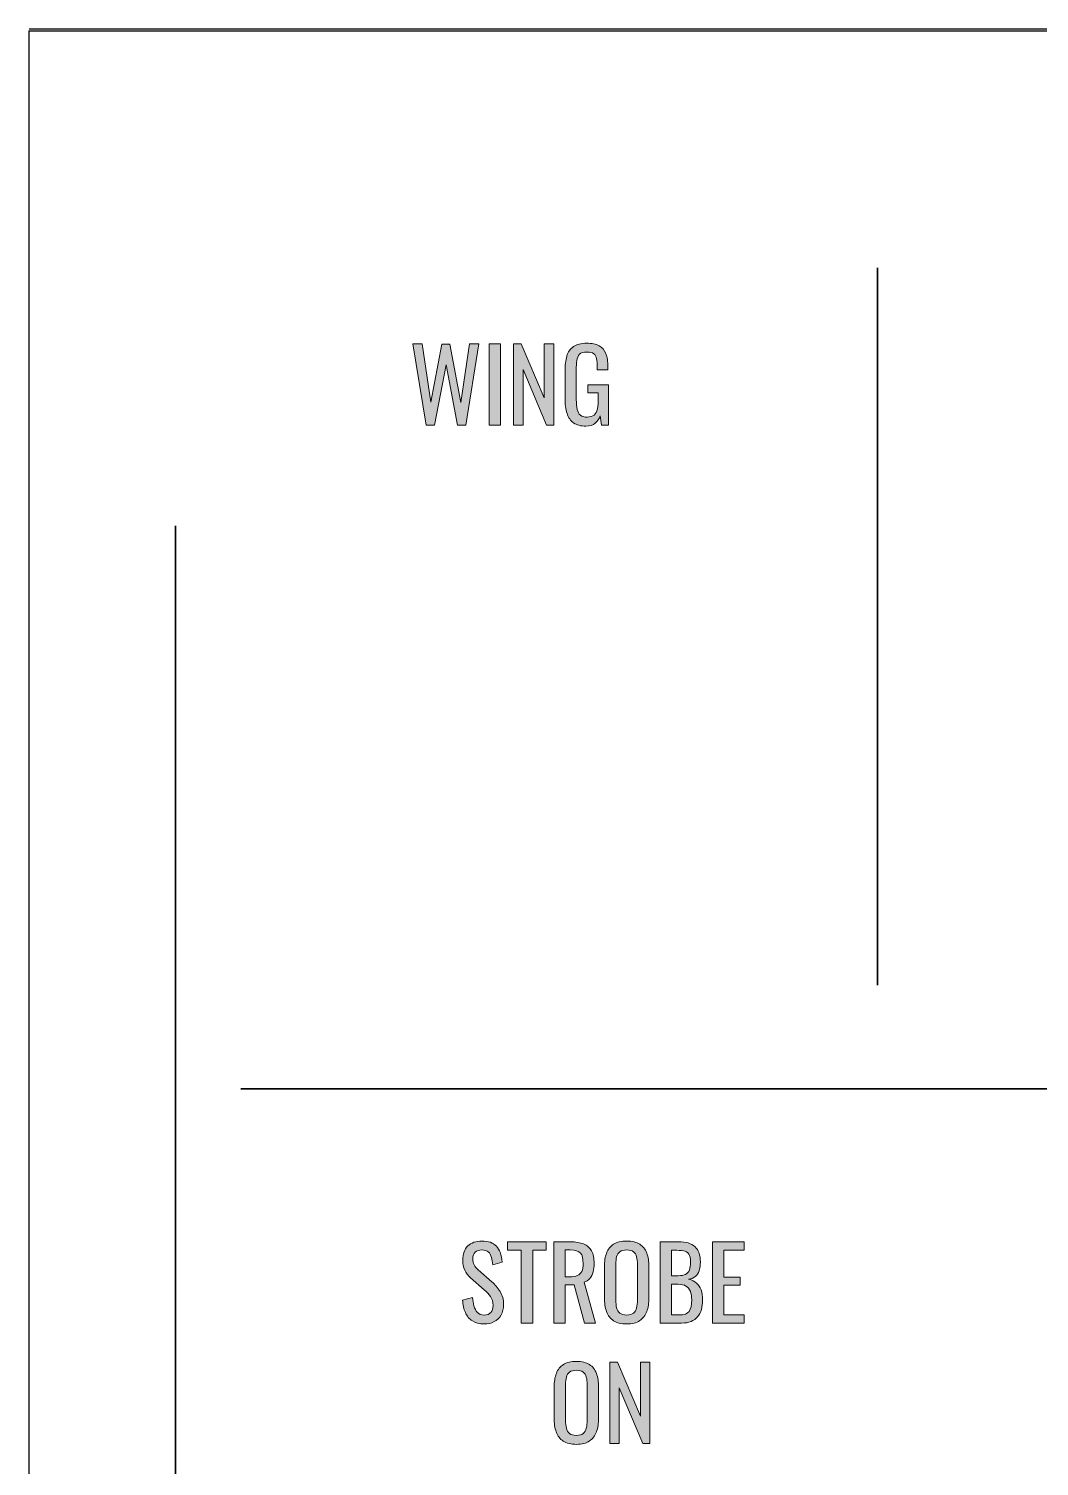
# Model space of a CAD drawing. Header units: inches. Extents: x 0 to 612, y 267 to 525.
# Drawn here: x 0.1 to 90.8, y 396 to 525 of the extents above; entities that cross this region are included whole.
import ezdxf

# ---------------------------------------------------------------- set-up
doc = ezdxf.new("R2010")
doc.units = ezdxf.units.IN
doc.header["$MEASUREMENT"] = 0
for name, color, linetype in [('LINES', 7, 'Continuous'), ('Luzes_Furos v34_0', 7, 'Continuous'), ('Luzes_Furos v34_Sketch13', 7, 'Continuous'), ('Luzes_Furos v34_Sketch3', 7, 'Continuous'), ('TEXT', 7, 'Continuous')]:
    doc.layers.add(name, color=color, linetype=linetype)

# ---------------------------------------------------------------- blocks, each defined once
blk = doc.blocks.new('block 11')
at = {"layer": 'Luzes_Furos v34_0', "color": 7, "lineweight": 25}
blk.add_lwpolyline([(0.12, 524.85), (611.85, 524.85)], dxfattribs=at)
blk = doc.blocks.new('block 21')
at = {"layer": 'Luzes_Furos v34_0', "color": 7, "lineweight": 25}
blk.add_lwpolyline([(0.12, 524.85), (0.12, 266.98)], dxfattribs=at)
blk = doc.blocks.new('block 82')
at = {"layer": 'Luzes_Furos v34_Sketch3', "color": 7, "lineweight": 25}
blk.add_lwpolyline([(0.12, 524.85), (611.85, 524.85)], dxfattribs=at)
blk = doc.blocks.new('block 84')
at = {"layer": 'Luzes_Furos v34_Sketch3', "color": 7, "lineweight": 25}
blk.add_lwpolyline([(0.12, 524.85), (0.12, 266.98)], dxfattribs=at)
blk = doc.blocks.new('block 89')
at = {"layer": 'Luzes_Furos v34_Sketch3', "color": 7, "lineweight": 25}
blk.add_lwpolyline([(0.12, 524.85), (0.12, 266.98)], dxfattribs=at)
blk = doc.blocks.new('block 99')
at = {"layer": 'Luzes_Furos v34_Sketch13', "color": 7, "lineweight": 25}
blk.add_lwpolyline([(0.15, 525.02), (611.88, 525.02)], dxfattribs=at)
blk = doc.blocks.new('block 103')
at = {"layer": 'TEXT'}
h = blk.add_hatch(color=7, dxfattribs=at)
h.dxf.hatch_style = 2
h.paths.add_polyline_path([(35.75, 489.45), (34.56, 496.74), (35.41, 496.74), (36.19, 491.5), (37.17, 496.71), (37.89, 496.71), (38.88, 491.48), (39.65, 496.74), (40.48, 496.74), (39.31, 489.45), (38.57, 489.45), (37.55, 494.85), (36.52, 489.45)])
h = blk.add_hatch(color=7, dxfattribs=at)
h.dxf.hatch_style = 2
h.paths.add_polyline_path([(41.42, 489.45), (41.42, 496.74), (42.42, 496.74), (42.42, 489.45)])
h = blk.add_hatch(color=7, dxfattribs=at)
h.dxf.hatch_style = 2
h.paths.add_polyline_path([(43.6, 489.45), (43.6, 496.74), (44.29, 496.74), (46.36, 491.9), (46.36, 496.74), (47.21, 496.74), (47.21, 489.45), (46.56, 489.45), (44.46, 494.43), (44.46, 489.45)])
h = blk.add_hatch(color=7, dxfattribs=at)
h.dxf.hatch_style = 2
edge = h.paths.add_edge_path()
edge.add_spline(control_points=[(50.09, 489.36), (49.63, 489.36), (49.27, 489.46), (48.99, 489.65), (48.72, 489.85), (48.52, 490.13), (48.4, 490.5), (48.28, 490.88), (48.22, 491.32), (48.22, 491.85), (48.22, 491.85), (48.22, 494.28), (48.22, 494.28), (48.22, 494.82), (48.27, 495.27), (48.38, 495.65), (48.49, 496.02), (48.69, 496.31), (48.98, 496.51), (49.26, 496.71), (49.66, 496.8), (50.17, 496.8), (50.62, 496.8), (50.99, 496.73), (51.27, 496.57), (51.55, 496.42), (51.75, 496.19), (51.88, 495.87), (52, 495.56), (52.07, 495.16), (52.07, 494.68), (52.07, 494.68), (52.07, 494.41), (52.07, 494.41), (52.07, 494.41), (51.11, 494.41), (51.11, 494.41), (51.11, 494.41), (51.11, 494.64), (51.11, 494.64), (51.11, 494.95), (51.09, 495.21), (51.05, 495.41), (51.01, 495.61), (50.92, 495.76), (50.79, 495.86), (50.67, 495.96), (50.46, 496.01), (50.19, 496.01), (49.89, 496.01), (49.67, 495.94), (49.53, 495.81), (49.4, 495.67), (49.31, 495.48), (49.28, 495.24), (49.25, 495.01), (49.23, 494.74), (49.23, 494.44), (49.23, 494.44), (49.23, 491.74), (49.23, 491.74), (49.23, 491.39), (49.26, 491.1), (49.31, 490.86), (49.36, 490.63), (49.46, 490.46), (49.6, 490.34), (49.75, 490.23), (49.95, 490.17), (50.21, 490.17), (50.48, 490.17), (50.68, 490.23), (50.83, 490.36), (50.97, 490.49), (51.07, 490.67), (51.12, 490.92), (51.18, 491.16), (51.2, 491.47), (51.2, 491.84), (51.2, 491.84), (51.2, 492.34), (51.2, 492.34), (51.2, 492.34), (50.28, 492.34), (50.28, 492.34), (50.28, 492.34), (50.28, 493.06), (50.28, 493.06), (50.28, 493.06), (52.12, 493.06), (52.12, 493.06), (52.12, 493.06), (52.12, 489.45), (52.12, 489.45), (52.12, 489.45), (51.48, 489.45), (51.48, 489.45), (51.48, 489.45), (51.38, 490.29), (51.38, 490.29), (51.29, 490.02), (51.14, 489.8), (50.93, 489.62), (50.73, 489.45), (50.45, 489.36), (50.09, 489.36)], knot_values=[0, 0, 0, 0, 1, 1, 1, 2, 2, 2, 3, 3, 3, 4, 4, 4, 5, 5, 5, 6, 6, 6, 7, 7, 7, 8, 8, 8, 9, 9, 9, 10, 10, 10, 11, 11, 11, 12, 12, 12, 13, 13, 13, 14, 14, 14, 15, 15, 15, 16, 16, 16, 17, 17, 17, 18, 18, 18, 19, 19, 19, 20, 20, 20, 21, 21, 21, 22, 22, 22, 23, 23, 23, 24, 24, 24, 25, 25, 25, 26, 26, 26, 27, 27, 27, 28, 28, 28, 29, 29, 29, 30, 30, 30, 31, 31, 31, 32, 32, 32, 33, 33, 33, 34, 34, 34, 35, 35, 35, 35], degree=3, periodic=0)
at = {"layer": 'TEXT', "lineweight": 0}
for points in [[(35.75, 489.45), (34.56, 496.74), (35.41, 496.74), (36.19, 491.5), (37.17, 496.71), (37.89, 496.71), (38.88, 491.48), (39.65, 496.74), (40.48, 496.74), (39.31, 489.45), (38.57, 489.45), (37.55, 494.85), (36.52, 489.45), (35.75, 489.45)], [(41.42, 489.45), (41.42, 496.74), (42.42, 496.74), (42.42, 489.45), (41.42, 489.45)], [(43.6, 489.45), (43.6, 496.74), (44.29, 496.74), (46.36, 491.9), (46.36, 496.74), (47.21, 496.74), (47.21, 489.45), (46.56, 489.45), (44.46, 494.43), (44.46, 489.45), (43.6, 489.45)]]:
    blk.add_lwpolyline(points, dxfattribs=at)
blk.add_open_spline([(50.09, 489.36), (49.63, 489.36), (49.27, 489.46), (48.99, 489.65), (48.72, 489.85), (48.52, 490.13), (48.4, 490.5), (48.28, 490.88), (48.22, 491.32), (48.22, 491.85), (48.22, 491.85), (48.22, 494.28), (48.22, 494.28), (48.22, 494.82), (48.27, 495.27), (48.38, 495.65), (48.49, 496.02), (48.69, 496.31), (48.98, 496.51), (49.26, 496.71), (49.66, 496.8), (50.17, 496.8), (50.62, 496.8), (50.99, 496.73), (51.27, 496.57), (51.55, 496.42), (51.75, 496.19), (51.88, 495.87), (52, 495.56), (52.07, 495.16), (52.07, 494.68), (52.07, 494.68), (52.07, 494.41), (52.07, 494.41), (52.07, 494.41), (51.11, 494.41), (51.11, 494.41), (51.11, 494.41), (51.11, 494.64), (51.11, 494.64), (51.11, 494.95), (51.09, 495.21), (51.05, 495.41), (51.01, 495.61), (50.92, 495.76), (50.79, 495.86), (50.67, 495.96), (50.46, 496.01), (50.19, 496.01), (49.89, 496.01), (49.67, 495.94), (49.53, 495.81), (49.4, 495.67), (49.31, 495.48), (49.28, 495.24), (49.25, 495.01), (49.23, 494.74), (49.23, 494.44), (49.23, 494.44), (49.23, 491.74), (49.23, 491.74), (49.23, 491.39), (49.26, 491.1), (49.31, 490.86), (49.36, 490.63), (49.46, 490.46), (49.6, 490.34), (49.75, 490.23), (49.95, 490.17), (50.21, 490.17), (50.48, 490.17), (50.68, 490.23), (50.83, 490.36), (50.97, 490.49), (51.07, 490.67), (51.12, 490.92), (51.18, 491.16), (51.2, 491.47), (51.2, 491.84), (51.2, 491.84), (51.2, 492.34), (51.2, 492.34), (51.2, 492.34), (50.28, 492.34), (50.28, 492.34), (50.28, 492.34), (50.28, 493.06), (50.28, 493.06), (50.28, 493.06), (52.12, 493.06), (52.12, 493.06), (52.12, 493.06), (52.12, 489.45), (52.12, 489.45), (52.12, 489.45), (51.48, 489.45), (51.48, 489.45), (51.48, 489.45), (51.38, 490.29), (51.38, 490.29), (51.29, 490.02), (51.14, 489.8), (50.93, 489.62), (50.73, 489.45), (50.45, 489.36), (50.09, 489.36)], degree=3, knots=[0, 0, 0, 0, 1, 1, 1, 2, 2, 2, 3, 3, 3, 4, 4, 4, 5, 5, 5, 6, 6, 6, 7, 7, 7, 8, 8, 8, 9, 9, 9, 10, 10, 10, 11, 11, 11, 12, 12, 12, 13, 13, 13, 14, 14, 14, 15, 15, 15, 16, 16, 16, 17, 17, 17, 18, 18, 18, 19, 19, 19, 20, 20, 20, 21, 21, 21, 22, 22, 22, 23, 23, 23, 24, 24, 24, 25, 25, 25, 26, 26, 26, 27, 27, 27, 28, 28, 28, 29, 29, 29, 30, 30, 30, 31, 31, 31, 32, 32, 32, 33, 33, 33, 34, 34, 34, 35, 35, 35, 35], dxfattribs=at)
blk = doc.blocks.new('block 105')
at = {"layer": 'TEXT'}
h = blk.add_hatch(color=7, dxfattribs=at)
h.dxf.hatch_style = 2
edge = h.paths.add_edge_path()
edge.add_spline(control_points=[(40.96, 408.79), (40.54, 408.79), (40.19, 408.88), (39.91, 409.06), (39.63, 409.24), (39.42, 409.49), (39.28, 409.81), (39.14, 410.13), (39.05, 410.5), (39.03, 410.92), (39.03, 410.92), (39.93, 411.16), (39.93, 411.16), (39.95, 410.9), (39.99, 410.65), (40.05, 410.41), (40.11, 410.17), (40.22, 409.98), (40.36, 409.82), (40.5, 409.67), (40.7, 409.59), (40.96, 409.59), (41.23, 409.59), (41.43, 409.67), (41.56, 409.81), (41.7, 409.96), (41.76, 410.17), (41.76, 410.45), (41.76, 410.78), (41.69, 411.04), (41.54, 411.25), (41.39, 411.45), (41.2, 411.65), (40.97, 411.85), (40.97, 411.85), (39.75, 412.93), (39.75, 412.93), (39.51, 413.14), (39.33, 413.37), (39.22, 413.62), (39.1, 413.87), (39.05, 414.18), (39.05, 414.54), (39.05, 415.08), (39.2, 415.49), (39.5, 415.79), (39.81, 416.08), (40.23, 416.23), (40.76, 416.23), (41.04, 416.23), (41.3, 416.19), (41.52, 416.12), (41.73, 416.04), (41.92, 415.92), (42.06, 415.77), (42.21, 415.61), (42.33, 415.42), (42.42, 415.18), (42.5, 414.94), (42.56, 414.66), (42.59, 414.35), (42.59, 414.35), (41.73, 414.11), (41.73, 414.11), (41.71, 414.35), (41.67, 414.57), (41.62, 414.77), (41.57, 414.98), (41.47, 415.14), (41.34, 415.26), (41.2, 415.38), (41.01, 415.44), (40.76, 415.44), (40.5, 415.44), (40.31, 415.38), (40.17, 415.24), (40.02, 415.11), (39.95, 414.91), (39.95, 414.64), (39.95, 414.42), (39.99, 414.24), (40.07, 414.09), (40.14, 413.95), (40.26, 413.8), (40.43, 413.65), (40.43, 413.65), (41.66, 412.57), (41.66, 412.57), (41.94, 412.33), (42.18, 412.05), (42.39, 411.71), (42.6, 411.38), (42.71, 410.99), (42.71, 410.53), (42.71, 410.17), (42.63, 409.86), (42.48, 409.6), (42.33, 409.34), (42.13, 409.14), (41.87, 409), (41.61, 408.86), (41.3, 408.79), (40.96, 408.79)], knot_values=[0, 0, 0, 0, 1, 1, 1, 2, 2, 2, 3, 3, 3, 4, 4, 4, 5, 5, 5, 6, 6, 6, 7, 7, 7, 8, 8, 8, 9, 9, 9, 10, 10, 10, 11, 11, 11, 12, 12, 12, 13, 13, 13, 14, 14, 14, 15, 15, 15, 16, 16, 16, 17, 17, 17, 18, 18, 18, 19, 19, 19, 20, 20, 20, 21, 21, 21, 22, 22, 22, 23, 23, 23, 24, 24, 24, 25, 25, 25, 26, 26, 26, 27, 27, 27, 28, 28, 28, 29, 29, 29, 30, 30, 30, 31, 31, 31, 32, 32, 32, 33, 33, 33, 34, 34, 34, 34], degree=3, periodic=0)
h = blk.add_hatch(color=7, dxfattribs=at)
h.dxf.hatch_style = 2
h.paths.add_polyline_path([(44.3, 408.87), (44.3, 415.41), (43.07, 415.41), (43.07, 416.16), (46.52, 416.16), (46.52, 415.41), (45.32, 415.41), (45.32, 408.87)])
h = blk.add_hatch(color=7, dxfattribs=at)
h.dxf.hatch_style = 2
edge = h.paths.add_edge_path()
edge.add_spline(control_points=[(47.22, 408.87), (47.22, 408.87), (47.22, 416.16), (47.22, 416.16), (47.22, 416.16), (48.68, 416.16), (48.68, 416.16), (49.17, 416.16), (49.57, 416.1), (49.89, 415.97), (50.21, 415.84), (50.44, 415.63), (50.6, 415.35), (50.75, 415.06), (50.83, 414.69), (50.83, 414.23), (50.83, 413.95), (50.8, 413.69), (50.74, 413.46), (50.68, 413.23), (50.58, 413.03), (50.45, 412.88), (50.32, 412.72), (50.14, 412.6), (49.93, 412.53), (49.93, 412.53), (50.96, 408.87), (50.96, 408.87), (50.96, 408.87), (49.98, 408.87), (49.98, 408.87), (49.98, 408.87), (49.03, 412.29), (49.03, 412.29), (49.03, 412.29), (48.23, 412.29), (48.23, 412.29), (48.23, 412.29), (48.23, 408.87), (48.23, 408.87), (48.23, 408.87), (47.22, 408.87), (47.22, 408.87)], knot_values=[0, 0, 0, 0, 1, 1, 1, 2, 2, 2, 3, 3, 3, 4, 4, 4, 5, 5, 5, 6, 6, 6, 7, 7, 7, 8, 8, 8, 9, 9, 9, 10, 10, 10, 11, 11, 11, 12, 12, 12, 13, 13, 13, 14, 14, 14, 14], degree=3, periodic=0)
edge = h.paths.add_edge_path()
edge.add_spline(control_points=[(48.23, 413.02), (48.23, 413.02), (48.62, 413.02), (48.62, 413.02), (48.91, 413.02), (49.14, 413.06), (49.32, 413.13), (49.5, 413.2), (49.63, 413.33), (49.72, 413.5), (49.8, 413.67), (49.84, 413.92), (49.84, 414.23), (49.84, 414.66), (49.77, 414.96), (49.61, 415.15), (49.45, 415.34), (49.15, 415.44), (48.68, 415.44), (48.68, 415.44), (48.23, 415.44), (48.23, 415.44), (48.23, 415.44), (48.23, 413.02), (48.23, 413.02)], knot_values=[0, 0, 0, 0, 1, 1, 1, 2, 2, 2, 3, 3, 3, 4, 4, 4, 5, 5, 5, 6, 6, 6, 7, 7, 7, 8, 8, 8, 8], degree=3, periodic=0)
h = blk.add_hatch(color=7, dxfattribs=at)
h.dxf.hatch_style = 2
edge = h.paths.add_edge_path()
edge.add_spline(control_points=[(53.75, 408.79), (53.26, 408.79), (52.87, 408.89), (52.57, 409.08), (52.28, 409.27), (52.07, 409.55), (51.94, 409.9), (51.82, 410.26), (51.75, 410.68), (51.75, 411.16), (51.75, 411.16), (51.75, 413.92), (51.75, 413.92), (51.75, 414.4), (51.82, 414.82), (51.95, 415.16), (52.08, 415.51), (52.29, 415.77), (52.58, 415.95), (52.87, 416.14), (53.26, 416.23), (53.75, 416.23), (54.24, 416.23), (54.63, 416.13), (54.92, 415.95), (55.21, 415.76), (55.42, 415.5), (55.55, 415.16), (55.68, 414.81), (55.74, 414.4), (55.74, 413.92), (55.74, 413.92), (55.74, 411.15), (55.74, 411.15), (55.74, 410.68), (55.68, 410.26), (55.55, 409.91), (55.42, 409.56), (55.21, 409.28), (54.92, 409.09), (54.63, 408.89), (54.24, 408.79), (53.75, 408.79)], knot_values=[0, 0, 0, 0, 1, 1, 1, 2, 2, 2, 3, 3, 3, 4, 4, 4, 5, 5, 5, 6, 6, 6, 7, 7, 7, 8, 8, 8, 9, 9, 9, 10, 10, 10, 11, 11, 11, 12, 12, 12, 13, 13, 13, 14, 14, 14, 14], degree=3, periodic=0)
edge = h.paths.add_edge_path()
edge.add_spline(control_points=[(53.75, 409.59), (54.02, 409.59), (54.22, 409.65), (54.36, 409.76), (54.5, 409.87), (54.59, 410.03), (54.64, 410.23), (54.69, 410.43), (54.71, 410.67), (54.71, 410.94), (54.71, 410.94), (54.71, 414.13), (54.71, 414.13), (54.71, 414.4), (54.69, 414.63), (54.64, 414.83), (54.59, 415.02), (54.5, 415.17), (54.36, 415.28), (54.22, 415.38), (54.02, 415.44), (53.75, 415.44), (53.48, 415.44), (53.28, 415.38), (53.13, 415.28), (52.99, 415.17), (52.9, 415.02), (52.85, 414.83), (52.8, 414.63), (52.78, 414.4), (52.78, 414.13), (52.78, 414.13), (52.78, 410.94), (52.78, 410.94), (52.78, 410.67), (52.8, 410.43), (52.85, 410.23), (52.9, 410.03), (52.99, 409.87), (53.13, 409.76), (53.28, 409.65), (53.48, 409.59), (53.75, 409.59)], knot_values=[0, 0, 0, 0, 1, 1, 1, 2, 2, 2, 3, 3, 3, 4, 4, 4, 5, 5, 5, 6, 6, 6, 7, 7, 7, 8, 8, 8, 9, 9, 9, 10, 10, 10, 11, 11, 11, 12, 12, 12, 13, 13, 13, 14, 14, 14, 14], degree=3, periodic=0)
h = blk.add_hatch(color=7, dxfattribs=at)
h.dxf.hatch_style = 2
edge = h.paths.add_edge_path()
edge.add_spline(control_points=[(56.74, 408.87), (56.74, 408.87), (56.74, 416.16), (56.74, 416.16), (56.74, 416.16), (58.41, 416.16), (58.41, 416.16), (58.74, 416.16), (59.03, 416.13), (59.27, 416.06), (59.52, 415.98), (59.72, 415.87), (59.88, 415.72), (60.04, 415.57), (60.16, 415.38), (60.24, 415.15), (60.32, 414.92), (60.36, 414.65), (60.36, 414.34), (60.36, 414.04), (60.32, 413.78), (60.24, 413.56), (60.17, 413.34), (60.06, 413.17), (59.9, 413.04), (59.75, 412.92), (59.55, 412.83), (59.31, 412.8), (59.61, 412.73), (59.84, 412.62), (60.02, 412.46), (60.2, 412.3), (60.34, 412.1), (60.42, 411.85), (60.51, 411.6), (60.55, 411.3), (60.55, 410.95), (60.55, 410.64), (60.52, 410.36), (60.45, 410.1), (60.38, 409.84), (60.26, 409.62), (60.11, 409.44), (59.96, 409.26), (59.76, 409.12), (59.52, 409.02), (59.29, 408.92), (59.01, 408.87), (58.68, 408.87), (58.68, 408.87), (56.74, 408.87), (56.74, 408.87)], knot_values=[0, 0, 0, 0, 1, 1, 1, 2, 2, 2, 3, 3, 3, 4, 4, 4, 5, 5, 5, 6, 6, 6, 7, 7, 7, 8, 8, 8, 9, 9, 9, 10, 10, 10, 11, 11, 11, 12, 12, 12, 13, 13, 13, 14, 14, 14, 15, 15, 15, 16, 16, 16, 17, 17, 17, 17], degree=3, periodic=0)
edge = h.paths.add_edge_path()
edge.add_spline(control_points=[(57.76, 413.12), (57.76, 413.12), (58.36, 413.12), (58.36, 413.12), (58.65, 413.12), (58.87, 413.16), (59.03, 413.24), (59.2, 413.33), (59.31, 413.46), (59.38, 413.64), (59.44, 413.82), (59.48, 414.05), (59.48, 414.34), (59.48, 414.67), (59.42, 414.92), (59.32, 415.07), (59.22, 415.22), (59.06, 415.31), (58.84, 415.35), (58.63, 415.39), (58.35, 415.41), (58, 415.41), (58, 415.41), (57.76, 415.41), (57.76, 415.41), (57.76, 415.41), (57.76, 413.12), (57.76, 413.12)], knot_values=[0, 0, 0, 0, 1, 1, 1, 2, 2, 2, 3, 3, 3, 4, 4, 4, 5, 5, 5, 6, 6, 6, 7, 7, 7, 8, 8, 8, 9, 9, 9, 9], degree=3, periodic=0)
edge = h.paths.add_edge_path()
edge.add_spline(control_points=[(57.76, 409.6), (57.76, 409.6), (58.44, 409.6), (58.44, 409.6), (58.9, 409.6), (59.2, 409.71), (59.35, 409.92), (59.51, 410.14), (59.58, 410.48), (59.58, 410.95), (59.58, 411.26), (59.54, 411.52), (59.46, 411.72), (59.38, 411.93), (59.25, 412.09), (59.07, 412.19), (58.9, 412.3), (58.66, 412.35), (58.36, 412.35), (58.36, 412.35), (57.76, 412.35), (57.76, 412.35), (57.76, 412.35), (57.76, 409.6), (57.76, 409.6)], knot_values=[0, 0, 0, 0, 1, 1, 1, 2, 2, 2, 3, 3, 3, 4, 4, 4, 5, 5, 5, 6, 6, 6, 7, 7, 7, 8, 8, 8, 8], degree=3, periodic=0)
h = blk.add_hatch(color=7, dxfattribs=at)
h.dxf.hatch_style = 2
h.paths.add_polyline_path([(61.45, 408.87), (61.45, 416.16), (64.28, 416.16), (64.28, 415.41), (62.47, 415.41), (62.47, 413), (63.94, 413), (63.94, 412.28), (62.47, 412.28), (62.47, 409.6), (64.3, 409.6), (64.3, 408.87)])
h = blk.add_hatch(color=7, dxfattribs=at)
h.dxf.hatch_style = 2
edge = h.paths.add_edge_path()
edge.add_spline(control_points=[(49.24, 397.99), (48.75, 397.99), (48.36, 398.09), (48.06, 398.28), (47.77, 398.47), (47.56, 398.75), (47.43, 399.1), (47.31, 399.46), (47.24, 399.88), (47.24, 400.36), (47.24, 400.36), (47.24, 403.12), (47.24, 403.12), (47.24, 403.6), (47.31, 404.02), (47.44, 404.36), (47.57, 404.71), (47.78, 404.97), (48.07, 405.15), (48.36, 405.34), (48.75, 405.43), (49.24, 405.43), (49.73, 405.43), (50.12, 405.33), (50.41, 405.15), (50.7, 404.96), (50.91, 404.7), (51.04, 404.36), (51.17, 404.01), (51.23, 403.6), (51.23, 403.12), (51.23, 403.12), (51.23, 400.35), (51.23, 400.35), (51.23, 399.88), (51.17, 399.46), (51.04, 399.11), (50.91, 398.76), (50.7, 398.48), (50.41, 398.29), (50.12, 398.09), (49.73, 397.99), (49.24, 397.99)], knot_values=[0, 0, 0, 0, 1, 1, 1, 2, 2, 2, 3, 3, 3, 4, 4, 4, 5, 5, 5, 6, 6, 6, 7, 7, 7, 8, 8, 8, 9, 9, 9, 10, 10, 10, 11, 11, 11, 12, 12, 12, 13, 13, 13, 14, 14, 14, 14], degree=3, periodic=0)
edge = h.paths.add_edge_path()
edge.add_spline(control_points=[(49.24, 398.79), (49.51, 398.79), (49.72, 398.85), (49.85, 398.96), (49.99, 399.07), (50.09, 399.23), (50.13, 399.43), (50.18, 399.63), (50.21, 399.87), (50.21, 400.14), (50.21, 400.14), (50.21, 403.33), (50.21, 403.33), (50.21, 403.6), (50.18, 403.83), (50.13, 404.03), (50.09, 404.22), (49.99, 404.37), (49.85, 404.48), (49.72, 404.58), (49.51, 404.64), (49.24, 404.64), (48.97, 404.64), (48.77, 404.58), (48.63, 404.48), (48.48, 404.37), (48.39, 404.22), (48.34, 404.03), (48.29, 403.83), (48.27, 403.6), (48.27, 403.33), (48.27, 403.33), (48.27, 400.14), (48.27, 400.14), (48.27, 399.87), (48.29, 399.63), (48.34, 399.43), (48.39, 399.23), (48.48, 399.07), (48.63, 398.96), (48.77, 398.85), (48.97, 398.79), (49.24, 398.79)], knot_values=[0, 0, 0, 0, 1, 1, 1, 2, 2, 2, 3, 3, 3, 4, 4, 4, 5, 5, 5, 6, 6, 6, 7, 7, 7, 8, 8, 8, 9, 9, 9, 10, 10, 10, 11, 11, 11, 12, 12, 12, 13, 13, 13, 14, 14, 14, 14], degree=3, periodic=0)
h = blk.add_hatch(color=7, dxfattribs=at)
h.dxf.hatch_style = 2
h.paths.add_polyline_path([(52.23, 398.07), (52.23, 405.36), (52.92, 405.36), (54.99, 400.52), (54.99, 405.36), (55.84, 405.36), (55.84, 398.07), (55.19, 398.07), (53.09, 403.05), (53.09, 398.07)])
at = {"layer": 'TEXT', "lineweight": 0}
for points in [[(44.3, 408.87), (44.3, 415.41), (43.07, 415.41), (43.07, 416.16), (46.52, 416.16), (46.52, 415.41), (45.32, 415.41), (45.32, 408.87), (44.3, 408.87)], [(61.45, 408.87), (61.45, 416.16), (64.28, 416.16), (64.28, 415.41), (62.47, 415.41), (62.47, 413), (63.94, 413), (63.94, 412.28), (62.47, 412.28), (62.47, 409.6), (64.3, 409.6), (64.3, 408.87), (61.45, 408.87)], [(52.23, 398.07), (52.23, 405.36), (52.92, 405.36), (54.99, 400.52), (54.99, 405.36), (55.84, 405.36), (55.84, 398.07), (55.19, 398.07), (53.09, 403.05), (53.09, 398.07), (52.23, 398.07)]]:
    blk.add_lwpolyline(points, dxfattribs=at)
for points, knots in [([(40.96, 408.79), (40.54, 408.79), (40.19, 408.88), (39.91, 409.06), (39.63, 409.24), (39.42, 409.49), (39.28, 409.81), (39.14, 410.13), (39.05, 410.5), (39.03, 410.92), (39.03, 410.92), (39.93, 411.16), (39.93, 411.16), (39.95, 410.9), (39.99, 410.65), (40.05, 410.41), (40.11, 410.17), (40.22, 409.98), (40.36, 409.82), (40.5, 409.67), (40.7, 409.59), (40.96, 409.59), (41.23, 409.59), (41.43, 409.67), (41.56, 409.81), (41.7, 409.96), (41.76, 410.17), (41.76, 410.45), (41.76, 410.78), (41.69, 411.04), (41.54, 411.25), (41.39, 411.45), (41.2, 411.65), (40.97, 411.85), (40.97, 411.85), (39.75, 412.93), (39.75, 412.93), (39.51, 413.14), (39.33, 413.37), (39.22, 413.62), (39.1, 413.87), (39.05, 414.18), (39.05, 414.54), (39.05, 415.08), (39.2, 415.49), (39.5, 415.79), (39.81, 416.08), (40.23, 416.23), (40.76, 416.23), (41.04, 416.23), (41.3, 416.19), (41.52, 416.12), (41.73, 416.04), (41.92, 415.92), (42.06, 415.77), (42.21, 415.61), (42.33, 415.42), (42.42, 415.18), (42.5, 414.94), (42.56, 414.66), (42.59, 414.35), (42.59, 414.35), (41.73, 414.11), (41.73, 414.11), (41.71, 414.35), (41.67, 414.57), (41.62, 414.77), (41.57, 414.98), (41.47, 415.14), (41.34, 415.26), (41.2, 415.38), (41.01, 415.44), (40.76, 415.44), (40.5, 415.44), (40.31, 415.38), (40.17, 415.24), (40.02, 415.11), (39.95, 414.91), (39.95, 414.64), (39.95, 414.42), (39.99, 414.24), (40.07, 414.09), (40.14, 413.95), (40.26, 413.8), (40.43, 413.65), (40.43, 413.65), (41.66, 412.57), (41.66, 412.57), (41.94, 412.33), (42.18, 412.05), (42.39, 411.71), (42.6, 411.38), (42.71, 410.99), (42.71, 410.53), (42.71, 410.17), (42.63, 409.86), (42.48, 409.6), (42.33, 409.34), (42.13, 409.14), (41.87, 409), (41.61, 408.86), (41.3, 408.79), (40.96, 408.79)], [0, 0, 0, 0, 1, 1, 1, 2, 2, 2, 3, 3, 3, 4, 4, 4, 5, 5, 5, 6, 6, 6, 7, 7, 7, 8, 8, 8, 9, 9, 9, 10, 10, 10, 11, 11, 11, 12, 12, 12, 13, 13, 13, 14, 14, 14, 15, 15, 15, 16, 16, 16, 17, 17, 17, 18, 18, 18, 19, 19, 19, 20, 20, 20, 21, 21, 21, 22, 22, 22, 23, 23, 23, 24, 24, 24, 25, 25, 25, 26, 26, 26, 27, 27, 27, 28, 28, 28, 29, 29, 29, 30, 30, 30, 31, 31, 31, 32, 32, 32, 33, 33, 33, 34, 34, 34, 34]), ([(47.22, 408.87), (47.22, 408.87), (47.22, 416.16), (47.22, 416.16), (47.22, 416.16), (48.68, 416.16), (48.68, 416.16), (49.17, 416.16), (49.57, 416.1), (49.89, 415.97), (50.21, 415.84), (50.44, 415.63), (50.6, 415.35), (50.75, 415.06), (50.83, 414.69), (50.83, 414.23), (50.83, 413.95), (50.8, 413.69), (50.74, 413.46), (50.68, 413.23), (50.58, 413.03), (50.45, 412.88), (50.32, 412.72), (50.14, 412.6), (49.93, 412.53), (49.93, 412.53), (50.96, 408.87), (50.96, 408.87), (50.96, 408.87), (49.98, 408.87), (49.98, 408.87), (49.98, 408.87), (49.03, 412.29), (49.03, 412.29), (49.03, 412.29), (48.23, 412.29), (48.23, 412.29), (48.23, 412.29), (48.23, 408.87), (48.23, 408.87), (48.23, 408.87), (47.22, 408.87), (47.22, 408.87)], [0, 0, 0, 0, 1, 1, 1, 2, 2, 2, 3, 3, 3, 4, 4, 4, 5, 5, 5, 6, 6, 6, 7, 7, 7, 8, 8, 8, 9, 9, 9, 10, 10, 10, 11, 11, 11, 12, 12, 12, 13, 13, 13, 14, 14, 14, 14]), ([(48.23, 413.02), (48.23, 413.02), (48.62, 413.02), (48.62, 413.02), (48.91, 413.02), (49.14, 413.06), (49.32, 413.13), (49.5, 413.2), (49.63, 413.33), (49.72, 413.5), (49.8, 413.67), (49.84, 413.92), (49.84, 414.23), (49.84, 414.66), (49.77, 414.96), (49.61, 415.15), (49.45, 415.34), (49.15, 415.44), (48.68, 415.44), (48.68, 415.44), (48.23, 415.44), (48.23, 415.44), (48.23, 415.44), (48.23, 413.02), (48.23, 413.02)], [0, 0, 0, 0, 1, 1, 1, 2, 2, 2, 3, 3, 3, 4, 4, 4, 5, 5, 5, 6, 6, 6, 7, 7, 7, 8, 8, 8, 8]), ([(53.75, 408.79), (53.26, 408.79), (52.87, 408.89), (52.57, 409.08), (52.28, 409.27), (52.07, 409.55), (51.94, 409.9), (51.82, 410.26), (51.75, 410.68), (51.75, 411.16), (51.75, 411.16), (51.75, 413.92), (51.75, 413.92), (51.75, 414.4), (51.82, 414.82), (51.95, 415.16), (52.08, 415.51), (52.29, 415.77), (52.58, 415.95), (52.87, 416.14), (53.26, 416.23), (53.75, 416.23), (54.24, 416.23), (54.63, 416.13), (54.92, 415.95), (55.21, 415.76), (55.42, 415.5), (55.55, 415.16), (55.68, 414.81), (55.74, 414.4), (55.74, 413.92), (55.74, 413.92), (55.74, 411.15), (55.74, 411.15), (55.74, 410.68), (55.68, 410.26), (55.55, 409.91), (55.42, 409.56), (55.21, 409.28), (54.92, 409.09), (54.63, 408.89), (54.24, 408.79), (53.75, 408.79)], [0, 0, 0, 0, 1, 1, 1, 2, 2, 2, 3, 3, 3, 4, 4, 4, 5, 5, 5, 6, 6, 6, 7, 7, 7, 8, 8, 8, 9, 9, 9, 10, 10, 10, 11, 11, 11, 12, 12, 12, 13, 13, 13, 14, 14, 14, 14]), ([(53.75, 409.59), (54.02, 409.59), (54.22, 409.65), (54.36, 409.76), (54.5, 409.87), (54.59, 410.03), (54.64, 410.23), (54.69, 410.43), (54.71, 410.67), (54.71, 410.94), (54.71, 410.94), (54.71, 414.13), (54.71, 414.13), (54.71, 414.4), (54.69, 414.63), (54.64, 414.83), (54.59, 415.02), (54.5, 415.17), (54.36, 415.28), (54.22, 415.38), (54.02, 415.44), (53.75, 415.44), (53.48, 415.44), (53.28, 415.38), (53.13, 415.28), (52.99, 415.17), (52.9, 415.02), (52.85, 414.83), (52.8, 414.63), (52.78, 414.4), (52.78, 414.13), (52.78, 414.13), (52.78, 410.94), (52.78, 410.94), (52.78, 410.67), (52.8, 410.43), (52.85, 410.23), (52.9, 410.03), (52.99, 409.87), (53.13, 409.76), (53.28, 409.65), (53.48, 409.59), (53.75, 409.59)], [0, 0, 0, 0, 1, 1, 1, 2, 2, 2, 3, 3, 3, 4, 4, 4, 5, 5, 5, 6, 6, 6, 7, 7, 7, 8, 8, 8, 9, 9, 9, 10, 10, 10, 11, 11, 11, 12, 12, 12, 13, 13, 13, 14, 14, 14, 14]), ([(56.74, 408.87), (56.74, 408.87), (56.74, 416.16), (56.74, 416.16), (56.74, 416.16), (58.41, 416.16), (58.41, 416.16), (58.74, 416.16), (59.03, 416.13), (59.27, 416.06), (59.52, 415.98), (59.72, 415.87), (59.88, 415.72), (60.04, 415.57), (60.16, 415.38), (60.24, 415.15), (60.32, 414.92), (60.36, 414.65), (60.36, 414.34), (60.36, 414.04), (60.32, 413.78), (60.24, 413.56), (60.17, 413.34), (60.06, 413.17), (59.9, 413.04), (59.75, 412.92), (59.55, 412.83), (59.31, 412.8), (59.61, 412.73), (59.84, 412.62), (60.02, 412.46), (60.2, 412.3), (60.34, 412.1), (60.42, 411.85), (60.51, 411.6), (60.55, 411.3), (60.55, 410.95), (60.55, 410.64), (60.52, 410.36), (60.45, 410.1), (60.38, 409.84), (60.26, 409.62), (60.11, 409.44), (59.96, 409.26), (59.76, 409.12), (59.52, 409.02), (59.29, 408.92), (59.01, 408.87), (58.68, 408.87), (58.68, 408.87), (56.74, 408.87), (56.74, 408.87)], [0, 0, 0, 0, 1, 1, 1, 2, 2, 2, 3, 3, 3, 4, 4, 4, 5, 5, 5, 6, 6, 6, 7, 7, 7, 8, 8, 8, 9, 9, 9, 10, 10, 10, 11, 11, 11, 12, 12, 12, 13, 13, 13, 14, 14, 14, 15, 15, 15, 16, 16, 16, 17, 17, 17, 17]), ([(57.76, 413.12), (57.76, 413.12), (58.36, 413.12), (58.36, 413.12), (58.65, 413.12), (58.87, 413.16), (59.03, 413.24), (59.2, 413.33), (59.31, 413.46), (59.38, 413.64), (59.44, 413.82), (59.48, 414.05), (59.48, 414.34), (59.48, 414.67), (59.42, 414.92), (59.32, 415.07), (59.22, 415.22), (59.06, 415.31), (58.84, 415.35), (58.63, 415.39), (58.35, 415.41), (58, 415.41), (58, 415.41), (57.76, 415.41), (57.76, 415.41), (57.76, 415.41), (57.76, 413.12), (57.76, 413.12)], [0, 0, 0, 0, 1, 1, 1, 2, 2, 2, 3, 3, 3, 4, 4, 4, 5, 5, 5, 6, 6, 6, 7, 7, 7, 8, 8, 8, 9, 9, 9, 9]), ([(57.76, 409.6), (57.76, 409.6), (58.44, 409.6), (58.44, 409.6), (58.9, 409.6), (59.2, 409.71), (59.35, 409.92), (59.51, 410.14), (59.58, 410.48), (59.58, 410.95), (59.58, 411.26), (59.54, 411.52), (59.46, 411.72), (59.38, 411.93), (59.25, 412.09), (59.07, 412.19), (58.9, 412.3), (58.66, 412.35), (58.36, 412.35), (58.36, 412.35), (57.76, 412.35), (57.76, 412.35), (57.76, 412.35), (57.76, 409.6), (57.76, 409.6)], [0, 0, 0, 0, 1, 1, 1, 2, 2, 2, 3, 3, 3, 4, 4, 4, 5, 5, 5, 6, 6, 6, 7, 7, 7, 8, 8, 8, 8]), ([(49.24, 397.99), (48.75, 397.99), (48.36, 398.09), (48.06, 398.28), (47.77, 398.47), (47.56, 398.75), (47.43, 399.1), (47.31, 399.46), (47.24, 399.88), (47.24, 400.36), (47.24, 400.36), (47.24, 403.12), (47.24, 403.12), (47.24, 403.6), (47.31, 404.02), (47.44, 404.36), (47.57, 404.71), (47.78, 404.97), (48.07, 405.15), (48.36, 405.34), (48.75, 405.43), (49.24, 405.43), (49.73, 405.43), (50.12, 405.33), (50.41, 405.15), (50.7, 404.96), (50.91, 404.7), (51.04, 404.36), (51.17, 404.01), (51.23, 403.6), (51.23, 403.12), (51.23, 403.12), (51.23, 400.35), (51.23, 400.35), (51.23, 399.88), (51.17, 399.46), (51.04, 399.11), (50.91, 398.76), (50.7, 398.48), (50.41, 398.29), (50.12, 398.09), (49.73, 397.99), (49.24, 397.99)], [0, 0, 0, 0, 1, 1, 1, 2, 2, 2, 3, 3, 3, 4, 4, 4, 5, 5, 5, 6, 6, 6, 7, 7, 7, 8, 8, 8, 9, 9, 9, 10, 10, 10, 11, 11, 11, 12, 12, 12, 13, 13, 13, 14, 14, 14, 14]), ([(49.24, 398.79), (49.51, 398.79), (49.72, 398.85), (49.85, 398.96), (49.99, 399.07), (50.09, 399.23), (50.13, 399.43), (50.18, 399.63), (50.21, 399.87), (50.21, 400.14), (50.21, 400.14), (50.21, 403.33), (50.21, 403.33), (50.21, 403.6), (50.18, 403.83), (50.13, 404.03), (50.09, 404.22), (49.99, 404.37), (49.85, 404.48), (49.72, 404.58), (49.51, 404.64), (49.24, 404.64), (48.97, 404.64), (48.77, 404.58), (48.63, 404.48), (48.48, 404.37), (48.39, 404.22), (48.34, 404.03), (48.29, 403.83), (48.27, 403.6), (48.27, 403.33), (48.27, 403.33), (48.27, 400.14), (48.27, 400.14), (48.27, 399.87), (48.29, 399.63), (48.34, 399.43), (48.39, 399.23), (48.48, 399.07), (48.63, 398.96), (48.77, 398.85), (48.97, 398.79), (49.24, 398.79)], [0, 0, 0, 0, 1, 1, 1, 2, 2, 2, 3, 3, 3, 4, 4, 4, 5, 5, 5, 6, 6, 6, 7, 7, 7, 8, 8, 8, 9, 9, 9, 10, 10, 10, 11, 11, 11, 12, 12, 12, 13, 13, 13, 14, 14, 14, 14])]:
    blk.add_open_spline(points, degree=3, knots=knots, dxfattribs=at)

msp = doc.modelspace()

# ---------------------------------------------------------------- linework, layer by layer
at = {"layer": 'LINES', "color": 7, "lineweight": 35}
for points in [[(76.24, 439.2), (76.24, 503.58)], [(13.29, 480.41), (13.29, 317.16)], [(19.13, 429.88), (588.67, 429.88)]]:
    msp.add_lwpolyline(points, dxfattribs=at)

# ---------------------------------------------------------------- block references
at = {"layer": 'Luzes_Furos v34_0'}
for name in ['block 11', 'block 21']:
    msp.add_blockref(name, (0, 0), dxfattribs=at)
at = {"layer": 'Luzes_Furos v34_Sketch13'}
msp.add_blockref('block 99', (0, 0), dxfattribs=at)
at = {"layer": 'Luzes_Furos v34_Sketch3'}
for name in ['block 82', 'block 84', 'block 89']:
    msp.add_blockref(name, (0, 0), dxfattribs=at)
at = {"layer": 'TEXT'}
for name in ['block 103', 'block 105']:
    msp.add_blockref(name, (0, 0), dxfattribs=at)

doc.saveas('drawing.dxf')
